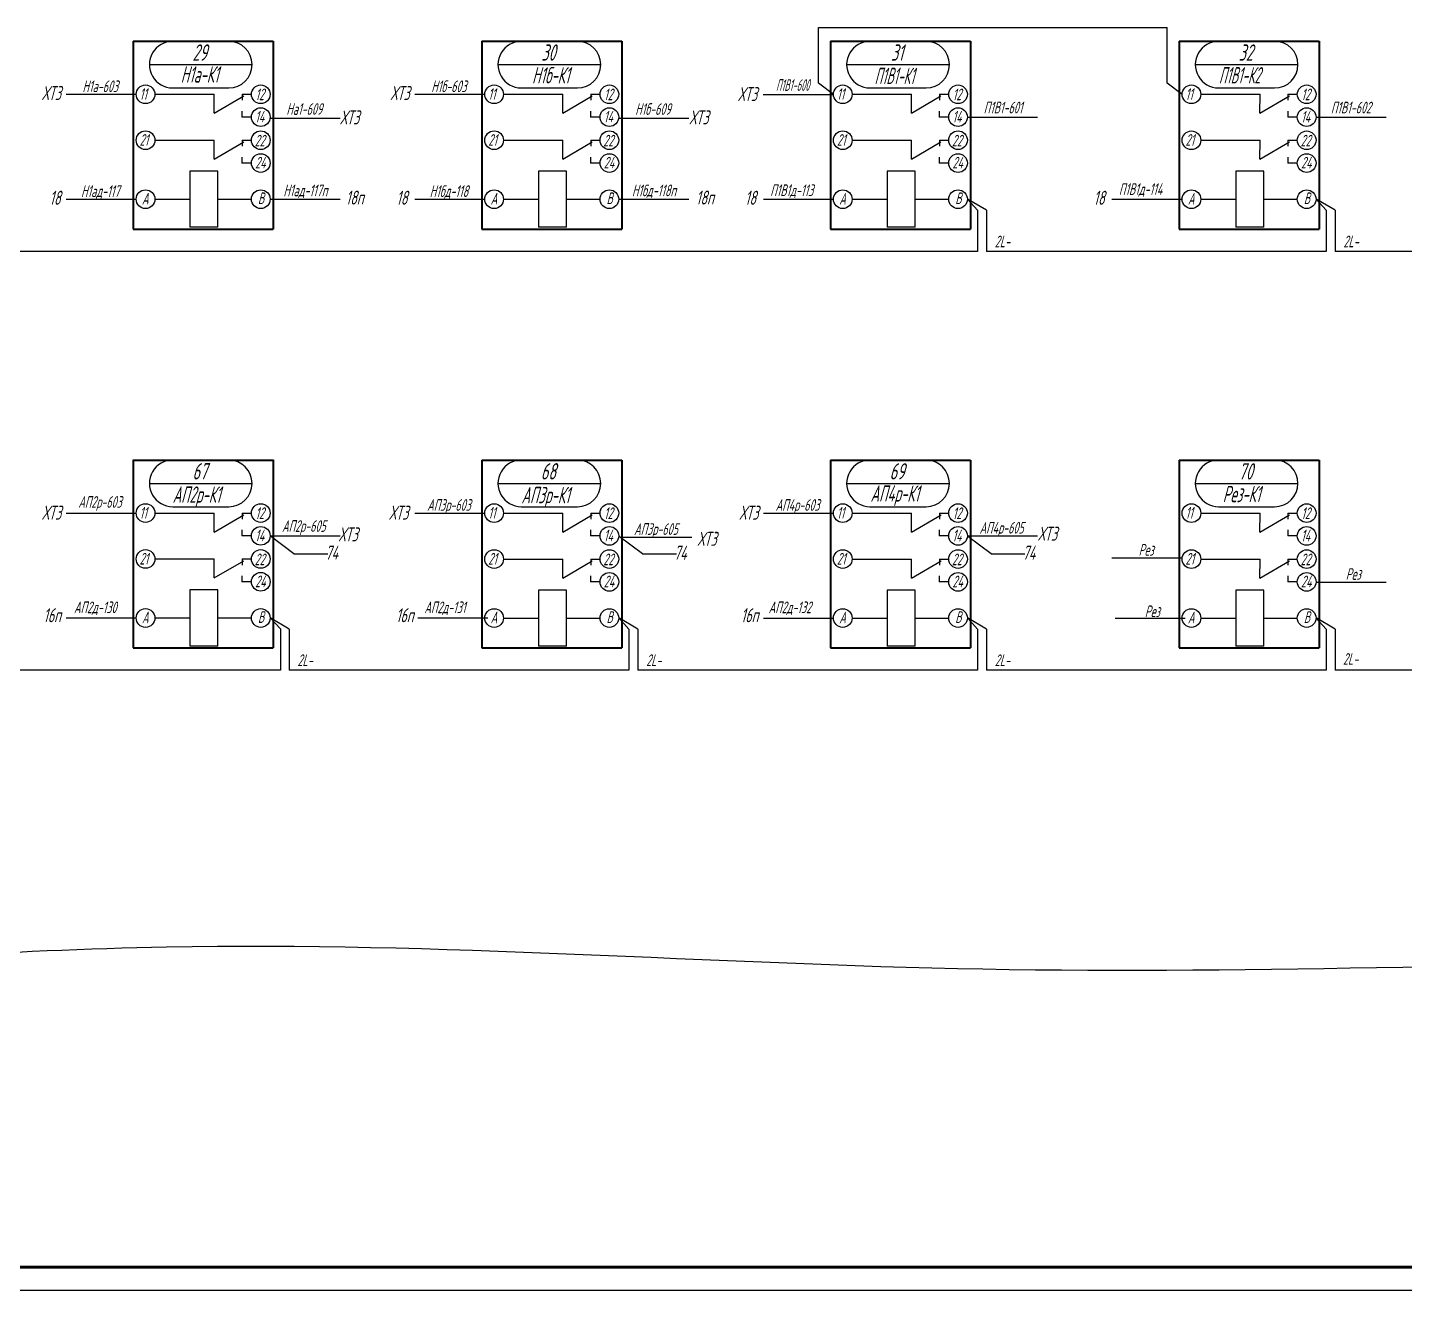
# Model space of a CAD drawing. Header units: millimetres. Extents: x -338 to 6826, y -8218 to 3153.
# Drawn here: x 2975 to 3269.9, y -4901.4 to -4630.9 of the extents above; entities that cross this region are included whole.
import ezdxf
from ezdxf.enums import TextEntityAlignment as Align

# ---------------------------------------------------------------- set-up
doc = ezdxf.new("R2010")
doc.units = ezdxf.units.MM
for name, color, linetype, lineweight in [('Датчики', 31, 'Continuous', 50), ('Рамка тонкая', 5, 'Continuous', 25), ('Текст_КИП', 2, 'Continuous', 25), ('Толст.рамка', 7, 'Continuous', 60)]:
    doc.layers.add(name, color=color, linetype=linetype, lineweight=lineweight)
doc.layers.add('ТЕКСТ', color=2, linetype='Continuous')
doc.layers.add('Текст.', color=51, linetype='Continuous')
doc.styles.add('Simplex', font='simplex.shx', dxfattribs={"width": 0.7, "oblique": 15})

# ---------------------------------------------------------------- blocks, each defined once
blk = doc.blocks.new('бирка')
at = {"color": 0, "linetype": 'ByBlock', "lineweight": -3}
blk.add_line((0, 0), (22, 0), dxfattribs=at)
at = {"color": 0, "linetype": 'ByBlock', "lineweight": 30}
blk.add_lwpolyline([(5, -5), (17, -5, 1), (17, 5), (5, 5, 1)], format="xyb", close=True, dxfattribs=at)

msp = doc.modelspace()

# ---------------------------------------------------------------- linework, layer by layer
for p, q in [((3144.4, -4630.89), (3219.07, -4630.89)), ((3144.4, -4642.77), (3144.4, -4630.89)), ((3219.07, -4642.77), (3219.07, -4630.89)), ((3147.59, -4645.21), (3144.4, -4642.77)), ((3222.27, -4645.21), (3219.07, -4642.77)), ((2983.23, -4645.19), (2998.25, -4645.19)), ((3002.25, -4645.19), (3014.94, -4645.19)), ((3014.93, -4649.25), (3014.94, -4645.19)), ((3014.93, -4649.25), (3021.28, -4645.55)), ((3020.93, -4645.19), (3022.93, -4645.19)), ((3020.93, -4645.19), (3020.93, -4646.47)), ((3057.91, -4645.19), (3072.92, -4645.19)), ((3076.92, -4645.19), (3089.61, -4645.19)), ((3089.61, -4649.25), (3089.61, -4645.19)), ((3089.61, -4649.25), (3095.95, -4645.55)), ((3095.6, -4645.19), (3097.6, -4645.19)), ((3095.6, -4645.19), (3095.6, -4646.48)), ((3132.53, -4645.26), (3147.55, -4645.26)), ((3151.59, -4645.19), (3164.28, -4645.19)), ((3164.28, -4649.25), (3164.28, -4645.19)), ((3164.28, -4649.25), (3170.62, -4645.55)), ((3170.28, -4645.19), (3172.28, -4645.19)), ((3170.28, -4645.19), (3170.28, -4646.48)), ((3226.27, -4645.19), (3238.96, -4645.19)), ((3238.95, -4649.25), (3238.96, -4645.19)), ((3238.95, -4649.25), (3245.3, -4645.55)), ((3244.95, -4645.19), (3246.95, -4645.19)), ((3244.95, -4645.19), (3244.95, -4646.48)), ((3020.87, -4648.79), (3020.87, -4650.07)), ((3022.93, -4650.07), (3020.87, -4650.07)), ((3026.9, -4650.3), (3041.92, -4650.3)), ((3095.54, -4648.79), (3095.54, -4650.07)), ((3097.6, -4650.07), (3095.54, -4650.07)), ((3101.63, -4650.29), (3116.64, -4650.29)), ((3170.21, -4648.79), (3170.21, -4650.07)), ((3172.28, -4650.07), (3170.21, -4650.07)), ((3176.28, -4650.07), (3191.29, -4650.07)), ((3244.89, -4648.79), (3244.89, -4650.07)), ((3246.95, -4650.08), (3244.89, -4650.07)), ((3250.95, -4650.06), (3265.96, -4650.06)), ((3002.25, -4655.03), (3014.94, -4655.03)), ((3014.93, -4659.09), (3014.94, -4655.03)), ((3014.93, -4659.09), (3021.28, -4655.39)), ((3020.93, -4655.03), (3022.93, -4655.03)), ((3020.93, -4655.03), (3020.93, -4656.32)), ((3076.92, -4655.03), (3089.61, -4655.03)), ((3089.61, -4659.09), (3089.61, -4655.03)), ((3089.61, -4659.09), (3095.95, -4655.39)), ((3095.6, -4655.03), (3097.6, -4655.03)), ((3095.6, -4655.03), (3095.6, -4656.32)), ((3151.59, -4655.03), (3164.28, -4655.03)), ((3164.28, -4659.1), (3164.28, -4655.03)), ((3164.28, -4659.1), (3170.62, -4655.39)), ((3170.28, -4655.03), (3172.28, -4655.03)), ((3170.28, -4655.03), (3170.28, -4656.32)), ((3226.27, -4655.04), (3238.96, -4655.04)), ((3238.95, -4659.1), (3238.96, -4655.03)), ((3238.95, -4659.1), (3245.3, -4655.39)), ((3244.95, -4655.04), (3246.95, -4655.04)), ((3244.95, -4655.04), (3244.95, -4656.32)), ((3020.87, -4658.63), (3020.87, -4659.91)), ((3095.54, -4658.63), (3095.54, -4659.91)), ((3170.21, -4658.63), (3170.21, -4659.91)), ((3244.89, -4658.63), (3244.89, -4659.92)), ((3009.75, -4661.67), (3009.75, -4673.67)), ((3015.75, -4661.67), (3009.75, -4661.67)), ((3015.75, -4673.67), (3015.75, -4661.67)), ((3022.93, -4659.91), (3020.87, -4659.91)), ((3084.43, -4661.67), (3084.43, -4673.67)), ((3090.43, -4661.67), (3084.43, -4661.67)), ((3090.43, -4673.67), (3090.43, -4661.67)), ((3097.6, -4659.91), (3095.54, -4659.91)), ((3159.1, -4661.67), (3159.1, -4673.67)), ((3165.1, -4661.67), (3159.1, -4661.67)), ((3165.1, -4673.67), (3165.1, -4661.67)), ((3172.28, -4659.92), (3170.21, -4659.91)), ((3233.77, -4661.67), (3233.77, -4673.67)), ((3239.77, -4661.67), (3233.77, -4661.67)), ((3239.77, -4673.67), (3239.77, -4661.67)), ((3246.95, -4659.92), (3244.89, -4659.92)), ((2983.23, -4667.66), (2998.25, -4667.66)), ((3002.25, -4667.66), (3009.75, -4667.66)), ((3015.75, -4667.66), (3022.93, -4667.66)), ((3026.96, -4667.65), (3041.97, -4667.65)), ((3057.91, -4667.67), (3072.92, -4667.67)), ((3076.92, -4667.67), (3084.43, -4667.67)), ((3090.43, -4667.67), (3097.6, -4667.67)), ((3101.63, -4667.66), (3116.65, -4667.66)), ((3132.58, -4667.67), (3147.59, -4667.67)), ((3151.59, -4667.67), (3159.1, -4667.67)), ((3165.1, -4667.67), (3172.28, -4667.67)), ((3180.4, -4670.03), (3176.27, -4667.66)), ((3180.4, -4670.03), (3176.28, -4667.66)), ((3178.48, -4670.04), (3176.28, -4667.67)), ((3178.48, -4670.04), (3176.28, -4667.67)), ((3207.25, -4667.67), (3222.27, -4667.67)), ((3226.27, -4667.67), (3233.77, -4667.67)), ((3239.77, -4667.67), (3246.95, -4667.67)), ((3255.07, -4670.03), (3250.95, -4667.66)), ((3255.07, -4670.03), (3250.95, -4667.66)), ((3253.15, -4670.04), (3250.95, -4667.67)), ((3253.15, -4670.04), (3250.95, -4667.67)), ((3178.48, -4670.04), (3178.48, -4678.88)), ((3180.4, -4670.04), (3180.4, -4678.88)), ((3253.15, -4670.04), (3253.15, -4678.88)), ((3255.07, -4670.03), (3255.07, -4678.88)), ((3015.75, -4673.67), (3009.75, -4673.67)), ((3090.43, -4673.67), (3084.43, -4673.67)), ((3165.1, -4673.67), (3159.1, -4673.67)), ((3239.77, -4673.67), (3233.77, -4673.67)), ((3031.05, -4678.88), (2956.38, -4678.88)), ((3105.73, -4678.88), (3031.05, -4678.88)), ((3178.48, -4678.88), (3105.73, -4678.88)), ((3253.15, -4678.88), (3180.4, -4678.88)), ((3327.82, -4678.88), (3255.07, -4678.88)), ((2983.23, -4734.88), (2998.25, -4734.88)), ((3002.25, -4734.89), (3014.94, -4734.89)), ((3014.94, -4738.95), (3014.94, -4734.89)), ((3014.94, -4738.95), (3021.28, -4735.25)), ((3020.93, -4734.89), (3022.93, -4734.89)), ((3020.93, -4734.89), (3020.93, -4736.18)), ((3057.91, -4734.88), (3072.92, -4734.88)), ((3076.92, -4734.9), (3089.61, -4734.9)), ((3089.61, -4738.96), (3089.61, -4734.9)), ((3089.61, -4738.96), (3095.95, -4735.26)), ((3095.6, -4734.9), (3097.6, -4734.9)), ((3095.6, -4734.9), (3095.6, -4736.19)), ((3132.58, -4734.88), (3147.6, -4734.88)), ((3151.59, -4734.9), (3164.28, -4734.9)), ((3164.28, -4738.96), (3164.28, -4734.9)), ((3164.28, -4738.96), (3170.63, -4735.26)), ((3170.28, -4734.9), (3172.28, -4734.9)), ((3170.28, -4734.9), (3170.28, -4736.19)), ((3226.27, -4734.91), (3238.96, -4734.91)), ((3238.95, -4738.97), (3238.96, -4734.9)), ((3238.95, -4738.97), (3245.3, -4735.26)), ((3244.95, -4734.91), (3246.95, -4734.91)), ((3244.95, -4734.91), (3244.95, -4736.19)), ((3020.87, -4738.49), (3020.87, -4739.77)), ((3095.54, -4738.5), (3095.54, -4739.78)), ((3170.22, -4738.5), (3170.22, -4739.78)), ((3244.89, -4738.5), (3244.89, -4739.79)), ((3022.93, -4739.77), (3020.87, -4739.77)), ((3026.93, -4739.76), (3041.95, -4739.76)), ((3032.03, -4743.6), (3027.02, -4739.86)), ((3097.6, -4739.78), (3095.54, -4739.78)), ((3106.7, -4743.62), (3101.69, -4739.89)), ((3102.26, -4740.05), (3117.28, -4740.05)), ((3172.28, -4739.78), (3170.22, -4739.78)), ((3176.28, -4739.76), (3191.29, -4739.76)), ((3181.38, -4743.62), (3176.37, -4739.89)), ((3246.95, -4739.79), (3244.89, -4739.79)), ((3002.25, -4744.73), (3014.94, -4744.73)), ((3014.94, -4748.79), (3014.94, -4744.73)), ((3014.94, -4748.79), (3021.28, -4745.09)), ((3020.93, -4744.73), (3022.93, -4744.73)), ((3020.93, -4744.73), (3020.93, -4746.02)), ((3032.03, -4743.6), (3039.28, -4743.6)), ((3076.92, -4744.74), (3089.61, -4744.74)), ((3089.61, -4748.81), (3089.61, -4744.74)), ((3089.61, -4748.81), (3095.95, -4745.1)), ((3095.6, -4744.74), (3097.6, -4744.74)), ((3095.6, -4744.74), (3095.6, -4746.03)), ((3106.7, -4743.62), (3113.95, -4743.62)), ((3151.59, -4744.74), (3164.28, -4744.74)), ((3164.28, -4748.81), (3164.28, -4744.74)), ((3164.28, -4748.81), (3170.63, -4745.1)), ((3170.28, -4744.74), (3172.28, -4744.74)), ((3170.28, -4744.74), (3170.28, -4746.03)), ((3181.38, -4743.62), (3188.62, -4743.62)), ((3207.25, -4744.5), (3222.27, -4744.5)), ((3226.27, -4744.75), (3238.96, -4744.75)), ((3238.95, -4748.81), (3238.96, -4744.74)), ((3238.95, -4748.81), (3245.3, -4745.1)), ((3244.95, -4744.75), (3246.95, -4744.75)), ((3244.95, -4744.75), (3244.95, -4746.03)), ((3020.87, -4748.33), (3020.87, -4749.61)), ((3022.93, -4749.61), (3020.87, -4749.61)), ((3095.54, -4748.34), (3095.54, -4749.62)), ((3097.6, -4749.63), (3095.54, -4749.62)), ((3170.22, -4748.34), (3170.22, -4749.62)), ((3172.28, -4749.63), (3170.22, -4749.62)), ((3244.89, -4748.34), (3244.89, -4749.63)), ((3246.95, -4749.63), (3244.89, -4749.63)), ((3250.95, -4749.66), (3265.96, -4749.66)), ((3009.76, -4751.37), (3009.76, -4763.37)), ((3015.76, -4751.37), (3009.76, -4751.37)), ((3015.76, -4763.37), (3015.76, -4751.37)), ((3084.43, -4751.38), (3084.43, -4763.38)), ((3090.43, -4751.38), (3084.43, -4751.38)), ((3090.43, -4763.38), (3090.43, -4751.38)), ((3159.1, -4751.38), (3159.1, -4763.38)), ((3165.1, -4751.38), (3159.1, -4751.38)), ((3165.1, -4763.38), (3165.1, -4751.38)), ((3233.77, -4751.38), (3233.77, -4763.38)), ((3239.77, -4751.38), (3233.77, -4751.38)), ((3239.77, -4763.38), (3239.77, -4751.38)), ((2983.23, -4757.37), (2998.25, -4757.37)), ((3002.25, -4757.37), (3009.75, -4757.37)), ((3015.75, -4757.37), (3022.93, -4757.37)), ((3031.05, -4759.73), (3026.92, -4757.36)), ((3029.13, -4759.72), (3026.93, -4757.35)), ((3029.13, -4759.72), (3026.93, -4757.35)), ((3029.13, -4759.72), (3029.13, -4768.57)), ((3031.05, -4759.73), (3031.05, -4768.58)), ((3058.56, -4757.37), (3073.58, -4757.37)), ((3076.92, -4757.38), (3084.43, -4757.38)), ((3090.43, -4757.38), (3097.6, -4757.38)), ((3103.8, -4759.74), (3101.6, -4757.36)), ((3103.8, -4759.73), (3101.6, -4757.36)), ((3105.73, -4759.73), (3101.6, -4757.36)), ((3105.72, -4759.73), (3101.6, -4757.36)), ((3103.8, -4759.73), (3103.8, -4768.58)), ((3105.72, -4759.73), (3105.72, -4768.58)), ((3132.58, -4757.38), (3147.59, -4757.38)), ((3151.59, -4757.38), (3159.1, -4757.38)), ((3165.1, -4757.38), (3172.28, -4757.38)), ((3178.47, -4759.74), (3176.27, -4757.36)), ((3178.47, -4759.73), (3176.27, -4757.36)), ((3180.39, -4759.74), (3176.27, -4757.37)), ((3178.47, -4759.73), (3178.47, -4768.58)), ((3180.39, -4759.74), (3180.39, -4768.58)), ((3207.91, -4757.38), (3222.92, -4757.38)), ((3226.27, -4757.38), (3233.77, -4757.38)), ((3239.77, -4757.38), (3246.95, -4757.38)), ((3253.14, -4759.74), (3250.94, -4757.37)), ((3253.14, -4759.74), (3250.94, -4757.37)), ((3255.07, -4759.74), (3250.95, -4757.37)), ((3253.14, -4759.74), (3253.14, -4768.58)), ((3255.07, -4759.74), (3255.07, -4768.58)), ((3015.76, -4763.37), (3009.76, -4763.37)), ((3090.43, -4763.38), (3084.43, -4763.38)), ((3165.1, -4763.38), (3159.1, -4763.38)), ((3239.77, -4763.38), (3233.77, -4763.38)), ((3029.13, -4768.57), (2956.38, -4768.57)), ((3103.8, -4768.58), (3031.05, -4768.58)), ((3178.47, -4768.58), (3105.73, -4768.58)), ((3253.14, -4768.58), (3180.4, -4768.58)), ((3327.82, -4768.58), (3255.08, -4768.58))]:
    msp.add_line(p, q)
at = {"lineweight": 40}
for p, q in [((2997.59, -4633.83), (2997.59, -4674.08)), ((2997.59, -4633.83), (3027.59, -4633.83)), ((2997.59, -4633.83), (3027.59, -4633.83)), ((3027.59, -4633.83), (3027.59, -4674.08)), ((3072.26, -4633.83), (3072.26, -4674.08)), ((3072.26, -4633.83), (3102.26, -4633.83)), ((3072.26, -4633.83), (3102.26, -4633.83)), ((3102.26, -4633.83), (3102.26, -4674.08)), ((3146.93, -4633.83), (3146.93, -4674.08)), ((3146.93, -4633.83), (3176.93, -4633.83)), ((3146.93, -4633.83), (3176.94, -4633.83)), ((3176.93, -4633.83), (3176.93, -4674.08)), ((3221.61, -4633.83), (3221.61, -4674.08)), ((3221.61, -4633.83), (3251.61, -4633.83)), ((3221.61, -4633.83), (3251.61, -4633.83)), ((3251.61, -4633.83), (3251.61, -4674.08)), ((2997.59, -4674.08), (3027.59, -4674.08)), ((2997.59, -4674.08), (3027.59, -4674.08)), ((3072.26, -4674.08), (3102.26, -4674.08)), ((3072.26, -4674.08), (3102.26, -4674.08)), ((3146.93, -4674.08), (3176.94, -4674.08)), ((3146.93, -4674.08), (3176.93, -4674.08)), ((3221.61, -4674.08), (3251.61, -4674.08)), ((3221.61, -4674.08), (3251.61, -4674.08)), ((2997.59, -4723.52), (2997.59, -4763.78)), ((2997.59, -4723.53), (3027.59, -4723.53)), ((2997.59, -4723.53), (3027.59, -4723.53)), ((3027.59, -4723.52), (3027.59, -4763.78)), ((3072.26, -4723.53), (3072.26, -4763.79)), ((3072.26, -4723.54), (3102.26, -4723.54)), ((3072.26, -4723.54), (3102.26, -4723.54)), ((3102.26, -4723.53), (3102.26, -4763.79)), ((3146.94, -4723.53), (3146.94, -4763.79)), ((3146.94, -4723.54), (3176.94, -4723.54)), ((3146.94, -4723.54), (3176.94, -4723.54)), ((3176.94, -4723.53), (3176.94, -4763.79)), ((3221.61, -4723.53), (3221.61, -4763.79)), ((3221.61, -4723.55), (3251.61, -4723.55)), ((3221.61, -4723.55), (3251.61, -4723.55)), ((3251.61, -4723.53), (3251.61, -4763.79)), ((2997.59, -4763.78), (3027.59, -4763.78)), ((2997.59, -4763.78), (3027.59, -4763.78)), ((3072.26, -4763.79), (3102.26, -4763.79)), ((3072.26, -4763.79), (3102.26, -4763.79)), ((3146.94, -4763.79), (3176.94, -4763.79)), ((3146.94, -4763.79), (3176.94, -4763.79)), ((3221.61, -4763.79), (3251.61, -4763.79)), ((3221.61, -4763.79), (3251.61, -4763.79))]:
    msp.add_line(p, q, dxfattribs=at)
for centre in [(3000.25, -4645.19), (3024.93, -4645.19), (3074.92, -4645.19), (3099.6, -4645.19), (3149.59, -4645.19), (3174.28, -4645.19), (3224.27, -4645.19), (3248.95, -4645.19), (3024.93, -4650.07), (3099.6, -4650.07), (3174.28, -4650.07), (3248.95, -4650.08), (3000.25, -4655.03), (3024.93, -4655.03), (3074.92, -4655.03), (3099.6, -4655.03), (3149.59, -4655.03), (3174.28, -4655.03), (3224.27, -4655.04), (3248.95, -4655.04), (3024.93, -4659.91), (3099.6, -4659.91), (3174.28, -4659.92), (3248.95, -4659.92), (3000.25, -4667.66), (3024.93, -4667.66), (3074.92, -4667.67), (3099.6, -4667.67), (3149.59, -4667.67), (3174.28, -4667.67), (3224.27, -4667.67), (3248.95, -4667.67), (3000.25, -4734.89), (3024.93, -4734.89), (3074.92, -4734.9), (3099.6, -4734.9), (3149.59, -4734.9), (3174.28, -4734.9), (3224.27, -4734.91), (3248.95, -4734.91), (3024.93, -4739.77), (3099.6, -4739.78), (3174.28, -4739.78), (3248.95, -4739.79), (3000.25, -4744.73), (3024.93, -4744.73), (3074.92, -4744.74), (3099.6, -4744.74), (3149.59, -4744.74), (3174.28, -4744.74), (3224.27, -4744.75), (3248.95, -4744.75), (3024.93, -4749.61), (3099.6, -4749.63), (3174.28, -4749.63), (3248.95, -4749.63), (3000.25, -4757.37), (3024.93, -4757.37), (3074.92, -4757.38), (3099.6, -4757.38), (3149.59, -4757.38), (3174.28, -4757.38), (3224.27, -4757.38), (3248.95, -4757.38)]:
    msp.add_circle(centre, 2)
at = {"color": 5}
msp.add_spline([(2094.16, -4834.76), (2148.39, -4823.95), (2381.34, -4833.03), (2445.34, -4835.6), (2579.14, -4830.41), (2696.05, -4833.44), (2799.95, -4838.19), (3004.76, -4827.8), (3179.6, -4832.55), (3359.29, -4830.82), (3517.31, -4838.19), (3592.85, -4838.19), (3625.5, -4830.83), (3653.19, -4836.74)], degree=3, dxfattribs=at)
at = {"layer": 'Рамка тонкая'}
msp.add_line((3718.94, -4901.42), (2036.94, -4901.42), dxfattribs=at)
at = {"layer": 'Толст.рамка'}
msp.add_line((3713.94, -4896.42), (2044.96, -4896.42), dxfattribs=at)

# ---------------------------------------------------------------- block references
at = {"layer": 'Датчики', "rotation": 359.9750029476415}
for p in [(3001.07, -4638.83), (3075.74, -4638.83), (3150.42, -4638.83), (3225.09, -4638.83), (3001.07, -4728.53), (3075.74, -4728.54), (3150.42, -4728.54), (3225.09, -4728.54)]:
    msp.add_blockref('бирка', p, dxfattribs=at)

# ---------------------------------------------------------------- texts
at = {"color": 3, "style": 'Simplex', "oblique": 15, "width": 0.6}
for s, p in [('ХТ3', (2982.15, -4646.43)), ('ХТ3', (3056.82, -4646.43)), ('ХТ3', (3131.24, -4646.65)), ('ХТ3', (3046.02, -4651.64)), ('ХТ3', (3120.84, -4651.64)), ('18', (2982.04, -4668.85)), ('18п', (3046.95, -4668.81)), ('18', (3056.33, -4668.85)), ('18п', (3121.96, -4668.81)), ('18', (3131, -4668.85)), ('18', (3205.67, -4668.85)), ('ХТ3', (2982.19, -4736.31)), ('ХТ3', (3056.54, -4736.31)), ('ХТ3', (3131.54, -4736.32)), ('ХТ3', (3045.71, -4740.96)), ('ХТ3', (3122.57, -4741.92)), ('ХТ3', (3195.5, -4740.82)), ('16п', (2982.12, -4758.28)), ('16п', (3057.65, -4758.28)), ('16п', (3131.51, -4758.28))]:
    msp.add_text(s, height=3, dxfattribs=at).set_placement(p, align=Align.RIGHT)
at = {"style": 'Simplex', "oblique": 15, "width": 0.6}
for s, p in [('11', (2998.97, -4646.38)), ('12', (3023.78, -4646.45)), ('11', (3073.64, -4646.38)), ('12', (3098.45, -4646.46)), ('11', (3148.32, -4646.38)), ('12', (3173.12, -4646.46)), ('11', (3222.99, -4646.38)), ('12', (3247.8, -4646.46)), ('14', (3023.72, -4651.23)), ('14', (3098.4, -4651.23)), ('14', (3173.07, -4651.24)), ('14', (3247.74, -4651.24)), ('21', (2998.97, -4656.22)), ('21', (3073.64, -4656.22)), ('21', (3148.32, -4656.22)), ('21', (3222.99, -4656.22)), ('22', (3023.62, -4656.36)), ('22', (3098.29, -4656.36)), ('22', (3172.97, -4656.36)), ('22', (3247.64, -4656.36)), ('24', (3023.72, -4661.08)), ('24', (3098.4, -4661.08)), ('24', (3173.07, -4661.08)), ('24', (3247.74, -4661.08)), ('А', (2999.48, -4668.8)), ('В', (3024.32, -4668.71)), ('А', (3074.15, -4668.8)), ('В', (3098.99, -4668.71)), ('А', (3148.82, -4668.8)), ('В', (3173.67, -4668.72)), ('А', (3223.5, -4668.8)), ('В', (3248.34, -4668.72)), ('11', (2998.97, -4736.08)), ('12', (3023.78, -4736.16)), ('11', (3073.64, -4736.09)), ('12', (3098.45, -4736.17)), ('11', (3148.32, -4736.09)), ('12', (3173.13, -4736.17)), ('11', (3222.99, -4736.09)), ('12', (3247.8, -4736.17)), ('14', (3023.73, -4740.94)), ('14', (3098.4, -4740.95)), ('14', (3173.07, -4740.95)), ('14', (3247.74, -4740.95)), ('21', (2998.97, -4745.92)), ('22', (3023.62, -4746.06)), ('21', (3073.64, -4745.93)), ('22', (3098.29, -4746.07)), ('21', (3148.32, -4745.93)), ('22', (3172.97, -4746.07)), ('21', (3222.99, -4745.93)), ('22', (3247.64, -4746.07)), ('24', (3023.73, -4750.78)), ('24', (3098.4, -4750.79)), ('24', (3173.07, -4750.79)), ('24', (3247.74, -4750.79)), ('А', (2999.48, -4758.5)), ('В', (3024.32, -4758.42)), ('А', (3074.15, -4758.51)), ('В', (3098.99, -4758.43)), ('А', (3148.82, -4758.51)), ('В', (3173.67, -4758.43)), ('А', (3223.5, -4758.51)), ('В', (3248.34, -4758.43))]:
    msp.add_text(s, height=2.5, rotation=0, dxfattribs=at).set_placement(p)
at = {"color": 241, "style": 'Simplex', "oblique": 15, "width": 0.6}
for p in [(3041.47, -4744.87), (3116.14, -4744.9), (3190.81, -4744.9)]:
    msp.add_text('74', height=3, dxfattribs=at).set_placement(p, align=Align.RIGHT)
at = {"layer": 'ТЕКСТ', "style": 'Simplex', "oblique": 15}
for s, width, p in [('П1В1-600', 0.5, (3138.85, -4644.46)), ('Н1а-603', 0.6, (2990.55, -4644.72)), ('Н1б-603', 0.6, (3065.23, -4644.72)), ('На1-609', 0.6, (3034.25, -4649.59)), ('Н1б-609', 0.6, (3108.93, -4649.6)), ('П1В1-601', 0.6, (3183.91, -4649.27)), ('П1В1-602', 0.6, (3258.42, -4649.28)), ('Н1ад-117', 0.6, (2990.55, -4667.19)), ('Н1ад-117п', 0.6, (3034.49, -4667.04)), ('Н1бд-118', 0.6, (3065.23, -4667.19)), ('Н1бд-118п', 0.6, (3109.16, -4667.04)), ('АП2р-603', 0.6, (2990.49, -4733.76)), ('АП3р-603', 0.6, (3065.23, -4734.41)), ('АП4р-603', 0.6, (3139.9, -4734.41)), ('АП2р-605', 0.6, (3034.16, -4738.92)), ('АП3р-605', 0.6, (3109.58, -4739.57)), ('АП4р-605', 0.6, (3183.6, -4739.29)), ('Рез', 0.6, (3214.57, -4744.03)), ('Рез', 0.6, (3258.93, -4749.2)), ('Рез', 0.6, (3215.89, -4757.19))]:
    msp.add_text(s, height=2.5, dxfattribs=dict(at, width=width)).set_placement(p, align=Align.CENTER)
at = {"layer": 'ТЕКСТ', "style": 'Simplex', "oblique": 15, "width": 0.6}
for s, p in [('П1В1д-113', (3134.04, -4666.99)), ('П1В1д-114', (3208.72, -4666.75)), ('АП2д-130', (2984.92, -4756.34)), ('АП2д-131', (3059.96, -4756.34)), ('АП2д-132', (3133.7, -4756.34))]:
    msp.add_text(s, height=2.5, dxfattribs=at).set_placement(p)
at = {"layer": 'Текст.', "style": 'Simplex', "oblique": 15, "width": 0.6}
for s, p in [('29', (3011.86, -4637.99)), ('30', (3086.53, -4637.99)), ('31', (3161.21, -4638)), ('32', (3235.88, -4638)), ('67', (3011.86, -4727.69)), ('68', (3086.53, -4727.7)), ('69', (3161.21, -4727.7)), ('70', (3235.88, -4727.71))]:
    msp.add_text(s, height=3.5, dxfattribs=at).set_placement(p, align=Align.CENTER)
at = {"layer": 'Текст.', "style": 'Simplex', "oblique": 15, "width": 0.5}
for s, p in [('П1В1-К1', (3156.38, -4642.99)), ('П1В1-К2', (3230.15, -4642.86))]:
    msp.add_text(s, height=3.5, dxfattribs=at).set_placement(p)
at = {"layer": 'Текст.', "color": 3, "style": 'Simplex', "oblique": 15, "width": 0.6}
for p in [(3182.15, -4677.96), (3256.82, -4677.96), (3032.8, -4767.66), (3107.48, -4767.66), (3182.15, -4767.66), (3256.72, -4767.39)]:
    msp.add_text('2L-', height=2.5, dxfattribs=at).set_placement(p)
at = {"layer": 'Текст_КИП', "linetype": 'ByBlock', "lineweight": -3, "style": 'Simplex', "oblique": 15, "width": 0.55}
for s, p in [('Н1а-К1', (3007.78, -4642.69)), ('Н1б-К1', (3083.03, -4642.85)), ('АП2р-К1', (3006.05, -4732.68)), ('АП3р-К1', (3080.77, -4732.79)), ('АП4р-К1', (3155.53, -4732.45)), ('Рез-К1', (3230.96, -4732.57))]:
    msp.add_text(s, height=3.5, dxfattribs=at).set_placement(p)

doc.saveas('drawing.dxf')
